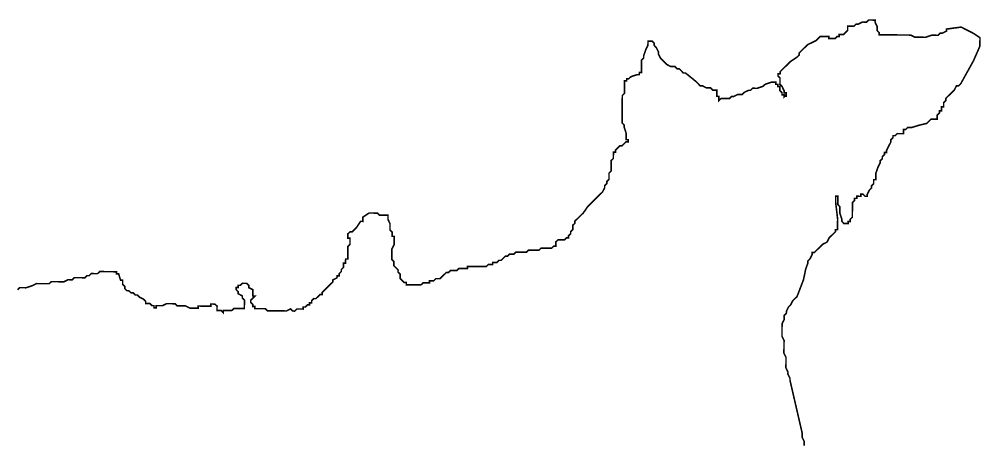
# Model space of a CAD drawing. Header units: metres. Extents: x 290190 to 339802, y 1811045 to 1991312.
# Drawn here: x 319931 to 321775, y 1884368 to 1885182 of the extents above; entities that cross this region are included whole.
import ezdxf

# ---------------------------------------------------------------- set-up
doc = ezdxf.new("R2010")
doc.units = ezdxf.units.M
doc.header["$MEASUREMENT"] = 0
doc.layers.add('HAZARDS LINE', color=1, linetype='Continuous')

msp = doc.modelspace()

# ---------------------------------------------------------------- linework, layer by layer
at = {"layer": 'HAZARDS LINE', "lineweight": 18}
msp.add_lwpolyline([(321436.2, 1884364, 3.02, 3.02, 0), (321436.2, 1884368, 3.02, 3.02, 0), (321436.3, 1884372, 3.02, 3.02, 0), (321432.3, 1884380.1, 3.02, 3.02, 0), (321432.3, 1884384.1, 3.02, 3.02, 0), (321432.4, 1884388.2, 3.02, 3.02, 0), (321409.1, 1884489.1, 3.02, 3.02, 0), (321409.1, 1884493.1, 3.02, 3.02, 0), (321405.1, 1884501.2, 3.02, 3.02, 0), (321405.2, 1884505.2, 3.02, 3.02, 0), (321401.2, 1884513.3, 3.02, 3.02, 0), (321401.3, 1884517.4, 3.02, 3.02, 0), (321401.4, 1884529.4, 3.02, 3.02, 0), (321401.4, 1884533.5, 3.02, 3.02, 0), (321397.4, 1884541.6, 3.02, 3.02, 0), (321397.6, 1884557.7, 3.02, 3.02, 0), (321397.7, 1884565.7, 3.02, 3.02, 0), (321393.7, 1884573.8, 3.02, 3.02, 0), (321393.8, 1884581.9, 3.02, 3.02, 0), (321393.8, 1884585.9, 3.02, 3.02, 0), (321393.8, 1884589.9, 3.02, 3.02, 0), (321393.9, 1884598, 3.02, 3.02, 0), (321398, 1884606, 3.02, 3.02, 0), (321398.1, 1884614.1, 3.02, 3.02, 0), (321402.1, 1884618.1, 3.02, 3.02, 0), (321402.2, 1884622.1, 3.02, 3.02, 0), (321406.3, 1884630.1, 3.02, 3.02, 0), (321410.3, 1884634.1, 3.02, 3.02, 0), (321414.4, 1884642.1, 3.02, 3.02, 0), (321418.5, 1884646.1, 3.02, 3.02, 0), (321422.6, 1884650.1, 3.02, 3.02, 0), (321434.9, 1884682.2, 3.02, 3.02, 0), (321439.1, 1884702.3, 3.02, 3.02, 0), (321443.3, 1884714.4, 3.02, 3.02, 0), (321443.3, 1884718.4, 3.02, 3.02, 0), (321447.4, 1884722.4, 3.02, 3.02, 0), (321451.4, 1884730.4, 3.02, 3.02, 0), (321451.5, 1884734.5, 3.02, 3.02, 0), (321455.5, 1884734.4, 3.02, 3.02, 0), (321459.6, 1884738.4, 3.02, 3.02, 0), (321467.7, 1884746.4, 3.02, 3.02, 0), (321471.8, 1884750.4, 3.02, 3.02, 0), (321479.9, 1884754.4, 3.02, 3.02, 0), (321484, 1884762.4, 3.02, 3.02, 0), (321496.1, 1884774.4, 3.02, 3.02, 0), (321496.2, 1884778.4, 3.02, 3.02, 0), (321500.2, 1884778.4, 3.02, 3.02, 0), (321500.4, 1884798.5, 3.02, 3.02, 0), (321496.6, 1884830.8, 3.02, 3.02, 0), (321496.7, 1884838.8, 3.02, 3.02, 0), (321496.7, 1884842.8, 3.02, 3.02, 0), (321500.8, 1884842.8, 3.02, 3.02, 0), (321500.7, 1884838.8, 3.02, 3.02, 0), (321500.6, 1884826.7, 3.02, 3.02, 0), (321504.6, 1884822.6, 3.02, 3.02, 0), (321504.5, 1884814.6, 3.02, 3.02, 0), (321504.5, 1884810.5, 3.02, 3.02, 0), (321508.4, 1884798.4, 3.02, 3.02, 0), (321508.4, 1884794.4, 3.02, 3.02, 0), (321512.4, 1884790.3, 3.02, 3.02, 0), (321516.4, 1884790.3, 3.02, 3.02, 0), (321520.4, 1884790.3, 3.02, 3.02, 0), (321520.5, 1884794.3, 3.02, 3.02, 0), (321524.5, 1884794.3, 3.02, 3.02, 0), (321524.5, 1884798.3, 3.02, 3.02, 0), (321528.6, 1884802.3, 3.02, 3.02, 0), (321528.6, 1884806.3, 3.02, 3.02, 0), (321528.7, 1884818.4, 3.02, 3.02, 0), (321528.8, 1884826.5, 3.02, 3.02, 0), (321528.9, 1884830.5, 3.02, 3.02, 0), (321532.9, 1884834.5, 3.02, 3.02, 0), (321532.9, 1884838.5, 3.02, 3.02, 0), (321537, 1884838.5, 3.02, 3.02, 0), (321537, 1884842.5, 3.02, 3.02, 0), (321545.1, 1884842.4, 3.02, 3.02, 0), (321545.1, 1884846.5, 3.02, 3.02, 0), (321549.1, 1884846.4, 3.02, 3.02, 0), (321553.1, 1884842.4, 3.02, 3.02, 0), (321557.2, 1884842.3, 3.02, 3.02, 0), (321557.2, 1884846.3, 3.02, 3.02, 0), (321561.3, 1884854.4, 3.02, 3.02, 0), (321565.3, 1884858.4, 3.02, 3.02, 0), (321565.4, 1884862.4, 3.02, 3.02, 0), (321569.4, 1884866.4, 3.02, 3.02, 0), (321569.5, 1884870.4, 3.02, 3.02, 0), (321569.5, 1884874.4, 3.02, 3.02, 0), (321573.5, 1884874.4, 3.02, 3.02, 0), (321573.6, 1884878.4, 3.02, 3.02, 0), (321573.6, 1884886.5, 3.02, 3.02, 0), (321577.8, 1884898.5, 3.02, 3.02, 0), (321581.9, 1884906.6, 3.02, 3.02, 0), (321581.9, 1884910.6, 3.02, 3.02, 0), (321586, 1884914.6, 3.02, 3.02, 0), (321586, 1884918.6, 3.02, 3.02, 0), (321590.1, 1884922.6, 3.02, 3.02, 0), (321590.1, 1884926.6, 3.02, 3.02, 0), (321594.1, 1884926.6, 3.02, 3.02, 0), (321594.2, 1884930.6, 3.02, 3.02, 0), (321602.4, 1884946.7, 3.02, 3.02, 0), (321602.4, 1884950.7, 3.02, 3.02, 0), (321606.5, 1884954.7, 3.02, 3.02, 0), (321606.5, 1884958.7, 3.02, 3.02, 0), (321610.5, 1884958.7, 3.02, 3.02, 0), (321614.6, 1884962.7, 3.02, 3.02, 0), (321618.6, 1884962.6, 3.02, 3.02, 0), (321622.6, 1884962.6, 3.02, 3.02, 0), (321626.7, 1884962.6, 3.02, 3.02, 0), (321626.7, 1884966.6, 3.02, 3.02, 0), (321626.7, 1884970.6, 3.02, 3.02, 0), (321630.8, 1884970.6, 3.02, 3.02, 0), (321634.8, 1884974.6, 3.02, 3.02, 0), (321642.9, 1884974.5, 3.02, 3.02, 0), (321655, 1884978.4, 3.02, 3.02, 0), (321671.2, 1884982.3, 3.02, 3.02, 0), (321679.3, 1884990.3, 3.02, 3.02, 0), (321683.3, 1884990.3, 3.02, 3.02, 0), (321687.3, 1884990.2, 3.02, 3.02, 0), (321691.4, 1884990.2, 3.02, 3.02, 0), (321691.4, 1884994.2, 3.02, 3.02, 0), (321691.4, 1884998.3, 3.02, 3.02, 0), (321695.5, 1885002.3, 3.02, 3.02, 0), (321695.5, 1885006.3, 3.02, 3.02, 0), (321699.6, 1885006.3, 3.02, 3.02, 0), (321699.6, 1885010.3, 3.02, 3.02, 0), (321699.6, 1885014.3, 3.02, 3.02, 0), (321703.7, 1885014.3, 3.02, 3.02, 0), (321703.7, 1885018.3, 3.02, 3.02, 0), (321703.7, 1885022.3, 3.02, 3.02, 0), (321707.8, 1885026.3, 3.02, 3.02, 0), (321707.8, 1885030.4, 3.02, 3.02, 0), (321715.9, 1885038.3, 3.02, 3.02, 0), (321724.1, 1885046.3, 3.02, 3.02, 0), (321728.2, 1885054.4, 3.02, 3.02, 0), (321732.2, 1885054.3, 3.02, 3.02, 0), (321736.3, 1885058.3, 3.02, 3.02, 0), (321760.8, 1885102.4, 3.02, 3.02, 0), (321773.1, 1885130.5, 3.02, 3.02, 0), (321773.2, 1885138.6, 3.02, 3.02, 0), (321773.3, 1885146.6, 3.02, 3.02, 0), (321761.3, 1885154.8, 3.02, 3.02, 0), (321737.2, 1885167.1, 3.02, 3.02, 0), (321709, 1885163.3, 3.02, 3.02, 0), (321708.9, 1885159.3, 3.02, 3.02, 0), (321700.9, 1885155.3, 3.02, 3.02, 0), (321696.8, 1885155.3, 3.02, 3.02, 0), (321692.8, 1885151.3, 3.02, 3.02, 0), (321688.7, 1885151.4, 3.02, 3.02, 0), (321680.7, 1885151.5, 3.02, 3.02, 0), (321668.6, 1885147.5, 3.02, 3.02, 0), (321660.5, 1885147.6, 3.02, 3.02, 0), (321656.5, 1885147.6, 3.02, 3.02, 0), (321652.4, 1885147.7, 3.02, 3.02, 0), (321648.4, 1885147.7, 3.02, 3.02, 0), (321640.4, 1885151.8, 3.02, 3.02, 0), (321632.3, 1885151.9, 3.02, 3.02, 0), (321628.3, 1885151.9, 3.02, 3.02, 0), (321616.2, 1885152, 3.02, 3.02, 0), (321600.1, 1885152.2, 3.02, 3.02, 0), (321596.1, 1885152.2, 3.02, 3.02, 0), (321592.1, 1885152.2, 3.02, 3.02, 0), (321588, 1885152.3, 3.02, 3.02, 0), (321584, 1885152.3, 3.02, 3.02, 0), (321580, 1885152.3, 3.02, 3.02, 0), (321580, 1885156.4, 3.02, 3.02, 0), (321576, 1885160.4, 3.02, 3.02, 0), (321576.1, 1885164.4, 3.02, 3.02, 0), (321576.1, 1885168.5, 3.02, 3.02, 0), (321572.1, 1885176.6, 3.02, 3.02, 0), (321572.2, 1885180.6, 3.02, 3.02, 0), (321568.1, 1885180.6, 3.02, 3.02, 0), (321564.1, 1885180.7, 3.02, 3.02, 0), (321560.1, 1885180.7, 3.02, 3.02, 0), (321556, 1885176.7, 3.02, 3.02, 0), (321548, 1885176.8, 3.02, 3.02, 0), (321539.9, 1885172.8, 3.02, 3.02, 0), (321535.9, 1885172.9, 3.02, 3.02, 0), (321531.8, 1885168.9, 3.02, 3.02, 0), (321523.7, 1885168.9, 3.02, 3.02, 0), (321519.7, 1885169, 3.02, 3.02, 0), (321519.7, 1885164.9, 3.02, 3.02, 0), (321519.6, 1885160.9, 3.02, 3.02, 0), (321515.6, 1885156.9, 3.02, 3.02, 0), (321511.5, 1885152.9, 3.02, 3.02, 0), (321507.5, 1885153, 3.02, 3.02, 0), (321503.5, 1885153, 3.02, 3.02, 0), (321503.4, 1885149, 3.02, 3.02, 0), (321499.4, 1885149, 3.02, 3.02, 0), (321495.3, 1885145, 3.02, 3.02, 0), (321491.3, 1885145, 3.02, 3.02, 0), (321487.3, 1885145.1, 3.02, 3.02, 0), (321483.3, 1885145.1, 3.02, 3.02, 0), (321483.3, 1885149.1, 3.02, 3.02, 0), (321479.3, 1885149.2, 3.02, 3.02, 0), (321475.2, 1885149.2, 3.02, 3.02, 0), (321471.2, 1885149.2, 3.02, 3.02, 0), (321467.2, 1885149.3, 3.02, 3.02, 0), (321463.1, 1885145.3, 3.02, 3.02, 0), (321459, 1885141.3, 3.02, 3.02, 0), (321451, 1885137.3, 3.02, 3.02, 0), (321442.9, 1885133.4, 3.02, 3.02, 0), (321438.8, 1885129.4, 3.02, 3.02, 0), (321434.7, 1885125.4, 3.02, 3.02, 0), (321426.6, 1885117.4, 3.02, 3.02, 0), (321426.6, 1885113.4, 3.02, 3.02, 0), (321422.5, 1885109.4, 3.02, 3.02, 0), (321410.4, 1885101.4, 3.02, 3.02, 0), (321406.3, 1885097.4, 3.02, 3.02, 0), (321394.1, 1885085.5, 3.02, 3.02, 0), (321390.1, 1885081.5, 3.02, 3.02, 0), (321390, 1885077.4, 3.02, 3.02, 0), (321386, 1885077.5, 3.02, 3.02, 0), (321386, 1885073.4, 3.02, 3.02, 0), (321389.9, 1885069.4, 3.02, 3.02, 0), (321389.9, 1885065.4, 3.02, 3.02, 0), (321389.8, 1885057.3, 3.02, 3.02, 0), (321393.8, 1885053.2, 3.02, 3.02, 0), (321397.8, 1885045.1, 3.02, 3.02, 0), (321397.8, 1885041.1, 3.02, 3.02, 0), (321401.8, 1885041.1, 3.02, 3.02, 0), (321401.8, 1885037, 3.02, 3.02, 0), (321401.7, 1885033, 3.02, 3.02, 0), (321401.8, 1885037, 3.02, 3.02, 0), (321397.7, 1885033.1, 3.02, 3.02, 0), (321397.7, 1885037.1, 3.02, 3.02, 0), (321393.7, 1885037.1, 3.02, 3.02, 0), (321393.7, 1885041.1, 3.02, 3.02, 0), (321389.7, 1885045.2, 3.02, 3.02, 0), (321389.8, 1885049.2, 3.02, 3.02, 0), (321389.8, 1885053.3, 3.02, 3.02, 0), (321385.8, 1885053.3, 3.02, 3.02, 0), (321385.8, 1885057.3, 3.02, 3.02, 0), (321381.8, 1885057.4, 3.02, 3.02, 0), (321381.8, 1885061.4, 3.02, 3.02, 0), (321377.8, 1885061.4, 3.02, 3.02, 0), (321373.8, 1885061.5, 3.02, 3.02, 0), (321361.6, 1885057.5, 3.02, 3.02, 0), (321357.6, 1885053.5, 3.02, 3.02, 0), (321345.5, 1885049.6, 3.02, 3.02, 0), (321341.4, 1885049.7, 3.02, 3.02, 0), (321337.4, 1885049.7, 3.02, 3.02, 0), (321333.3, 1885045.7, 3.02, 3.02, 0), (321329.3, 1885045.7, 3.02, 3.02, 0), (321321.2, 1885041.8, 3.02, 3.02, 0), (321317.2, 1885037.8, 3.02, 3.02, 0), (321309.1, 1885037.9, 3.02, 3.02, 0), (321301, 1885033.9, 3.02, 3.02, 0), (321297, 1885033.9, 3.02, 3.02, 0), (321292.9, 1885029.9, 3.02, 3.02, 0), (321284.9, 1885030, 3.02, 3.02, 0), (321280.8, 1885030, 3.02, 3.02, 0), (321276.8, 1885030.1, 3.02, 3.02, 0), (321272.8, 1885026.1, 3.02, 3.02, 0), (321272.8, 1885030.1, 3.02, 3.02, 0), (321272.8, 1885034.1, 3.02, 3.02, 0), (321268.8, 1885034.2, 3.02, 3.02, 0), (321268.9, 1885042.2, 3.02, 3.02, 0), (321268.9, 1885046.3, 3.02, 3.02, 0), (321264.9, 1885046.3, 3.02, 3.02, 0), (321260.9, 1885046.3, 3.02, 3.02, 0), (321256.9, 1885050.4, 3.02, 3.02, 0), (321248.8, 1885050.5, 3.02, 3.02, 0), (321240.8, 1885054.6, 3.02, 3.02, 0), (321236.8, 1885054.6, 3.02, 3.02, 0), (321232.8, 1885058.7, 3.02, 3.02, 0), (321228.8, 1885062.7, 3.02, 3.02, 0), (321208.8, 1885079, 3.02, 3.02, 0), (321204.7, 1885079, 3.02, 3.02, 0), (321200.8, 1885083.1, 3.02, 3.02, 0), (321196.8, 1885087.2, 3.02, 3.02, 0), (321192.7, 1885087.2, 3.02, 3.02, 0), (321188.7, 1885091.3, 3.02, 3.02, 0), (321180.7, 1885091.3, 3.02, 3.02, 0), (321172.7, 1885095.4, 3.02, 3.02, 0), (321168.7, 1885099.5, 3.02, 3.02, 0), (321164.7, 1885103.6, 3.02, 3.02, 0), (321160.7, 1885107.6, 3.02, 3.02, 0), (321156.7, 1885115.7, 3.02, 3.02, 0), (321156.8, 1885119.7, 3.02, 3.02, 0), (321152.8, 1885127.8, 3.02, 3.02, 0), (321148.8, 1885131.9, 3.02, 3.02, 0), (321148.8, 1885135.9, 3.02, 3.02, 0), (321144.9, 1885140, 3.02, 3.02, 0), (321140.8, 1885140, 3.02, 3.02, 0), (321136.8, 1885140.1, 3.02, 3.02, 0), (321136.8, 1885136, 3.02, 3.02, 0), (321136.7, 1885132, 3.02, 3.02, 0), (321132.6, 1885124, 3.02, 3.02, 0), (321128.5, 1885111.9, 3.02, 3.02, 0), (321128.5, 1885107.9, 3.02, 3.02, 0), (321124.4, 1885103.9, 3.02, 3.02, 0), (321124.3, 1885095.9, 3.02, 3.02, 0), (321124.3, 1885091.8, 3.02, 3.02, 0), (321124.3, 1885087.8, 3.02, 3.02, 0), (321124.2, 1885083.8, 3.02, 3.02, 0), (321124.2, 1885079.7, 3.02, 3.02, 0), (321120.2, 1885079.8, 3.02, 3.02, 0), (321120.1, 1885075.8, 3.02, 3.02, 0), (321116.1, 1885075.8, 3.02, 3.02, 0), (321104, 1885071.9, 3.02, 3.02, 0), (321099.9, 1885067.9, 3.02, 3.02, 0), (321095.9, 1885067.9, 3.02, 3.02, 0), (321095.9, 1885063.9, 3.02, 3.02, 0), (321091.8, 1885063.9, 3.02, 3.02, 0), (321091.8, 1885059.9, 3.02, 3.02, 0), (321091.7, 1885043.8, 3.02, 3.02, 0), (321091.6, 1885039.7, 3.02, 3.02, 0), (321087.6, 1885035.7, 3.02, 3.02, 0), (321087.4, 1885015.6, 3.02, 3.02, 0), (321087.3, 1885011.6, 3.02, 3.02, 0), (321087.3, 1885007.6, 3.02, 3.02, 0), (321087.3, 1885003.5, 3.02, 3.02, 0), (321087.2, 1884999.5, 3.02, 3.02, 0), (321087.2, 1884995.5, 3.02, 3.02, 0), (321087.2, 1884991.4, 3.02, 3.02, 0), (321087.1, 1884987.4, 3.02, 3.02, 0), (321087.1, 1884983.4, 3.02, 3.02, 0), (321091.1, 1884979.3, 3.02, 3.02, 0), (321091.1, 1884975.3, 3.02, 3.02, 0), (321095, 1884963.2, 3.02, 3.02, 0), (321094.9, 1884959.1, 3.02, 3.02, 0), (321094.9, 1884955.1, 3.02, 3.02, 0), (321094.9, 1884951.1, 3.02, 3.02, 0), (321098.9, 1884951, 3.02, 3.02, 0), (321098.9, 1884947, 3.02, 3.02, 0), (321094.8, 1884947.1, 3.02, 3.02, 0), (321090.8, 1884943.1, 3.02, 3.02, 0), (321086.7, 1884939.1, 3.02, 3.02, 0), (321082.7, 1884939.1, 3.02, 3.02, 0), (321078.6, 1884935.1, 3.02, 3.02, 0), (321074.6, 1884931.1, 3.02, 3.02, 0), (321074.5, 1884927.1, 3.02, 3.02, 0), (321070.5, 1884927.1, 3.02, 3.02, 0), (321070.5, 1884923.1, 3.02, 3.02, 0), (321070.4, 1884915, 3.02, 3.02, 0), (321066.3, 1884911, 3.02, 3.02, 0), (321066.3, 1884907, 3.02, 3.02, 0), (321066.3, 1884903, 3.02, 3.02, 0), (321066.2, 1884899, 3.02, 3.02, 0), (321066.2, 1884894.9, 3.02, 3.02, 0), (321066.2, 1884890.9, 3.02, 3.02, 0), (321062.1, 1884886.9, 3.02, 3.02, 0), (321062.1, 1884882.9, 3.02, 3.02, 0), (321062, 1884878.9, 3.02, 3.02, 0), (321062, 1884874.8, 3.02, 3.02, 0), (321057.9, 1884870.8, 3.02, 3.02, 0), (321057.9, 1884866.8, 3.02, 3.02, 0), (321053.8, 1884862.8, 3.02, 3.02, 0), (321053.8, 1884858.8, 3.02, 3.02, 0), (321049.7, 1884850.8, 3.02, 3.02, 0), (321045.6, 1884846.8, 3.02, 3.02, 0), (321037.5, 1884838.8, 3.02, 3.02, 0), (321029.4, 1884830.8, 3.02, 3.02, 0), (321021.3, 1884822.8, 3.02, 3.02, 0), (321013.1, 1884810.8, 3.02, 3.02, 0), (321005, 1884802.8, 3.02, 3.02, 0), (321000.9, 1884798.8, 3.02, 3.02, 0), (320996.8, 1884794.8, 3.02, 3.02, 0), (320996.8, 1884790.8, 3.02, 3.02, 0), (320992.7, 1884786.8, 3.02, 3.02, 0), (320992.7, 1884782.8, 3.02, 3.02, 0), (320992.7, 1884778.7, 3.02, 3.02, 0), (320988.6, 1884774.7, 3.02, 3.02, 0), (320988.6, 1884770.7, 3.02, 3.02, 0), (320984.5, 1884766.7, 3.02, 3.02, 0), (320984.5, 1884762.7, 3.02, 3.02, 0), (320980.5, 1884762.7, 3.02, 3.02, 0), (320976.4, 1884758.7, 3.02, 3.02, 0), (320972.4, 1884758.8, 3.02, 3.02, 0), (320968.3, 1884758.8, 3.02, 3.02, 0), (320964.3, 1884758.8, 3.02, 3.02, 0), (320960.2, 1884754.9, 3.02, 3.02, 0), (320960.2, 1884750.8, 3.02, 3.02, 0), (320960.2, 1884746.8, 3.02, 3.02, 0), (320956.1, 1884746.8, 3.02, 3.02, 0), (320952.1, 1884742.8, 3.02, 3.02, 0), (320948.1, 1884742.9, 3.02, 3.02, 0), (320944, 1884742.9, 3.02, 3.02, 0), (320940, 1884742.9, 3.02, 3.02, 0), (320936, 1884743, 3.02, 3.02, 0), (320931.9, 1884743, 3.02, 3.02, 0), (320927.9, 1884739, 3.02, 3.02, 0), (320923.9, 1884739.1, 3.02, 3.02, 0), (320919.8, 1884739.1, 3.02, 3.02, 0), (320911.8, 1884739.2, 3.02, 3.02, 0), (320907.7, 1884739.2, 3.02, 3.02, 0), (320903.7, 1884735.2, 3.02, 3.02, 0), (320899.7, 1884735.2, 3.02, 3.02, 0), (320895.6, 1884735.3, 3.02, 3.02, 0), (320891.6, 1884735.3, 3.02, 3.02, 0), (320887.6, 1884735.3, 3.02, 3.02, 0), (320883.5, 1884735.4, 3.02, 3.02, 0), (320879.5, 1884731.4, 3.02, 3.02, 0), (320875.5, 1884731.4, 3.02, 3.02, 0), (320871.4, 1884731.5, 3.02, 3.02, 0), (320867.4, 1884727.5, 3.02, 3.02, 0), (320863.3, 1884727.5, 3.02, 3.02, 0), (320859.3, 1884723.5, 3.02, 3.02, 0), (320855.2, 1884719.5, 3.02, 3.02, 0), (320851.2, 1884719.5, 3.02, 3.02, 0), (320847.1, 1884715.5, 3.02, 3.02, 0), (320843.1, 1884715.6, 3.02, 3.02, 0), (320839.1, 1884715.6, 3.02, 3.02, 0), (320839, 1884711.6, 3.02, 3.02, 0), (320835, 1884711.6, 3.02, 3.02, 0), (320831, 1884711.7, 3.02, 3.02, 0), (320826.9, 1884707.7, 3.02, 3.02, 0), (320822.9, 1884707.7, 3.02, 3.02, 0), (320818.9, 1884707.7, 3.02, 3.02, 0), (320814.8, 1884707.8, 3.02, 3.02, 0), (320806.8, 1884707.8, 3.02, 3.02, 0), (320802.7, 1884707.9, 3.02, 3.02, 0), (320798.7, 1884707.9, 3.02, 3.02, 0), (320794.7, 1884707.9, 3.02, 3.02, 0), (320790.7, 1884708, 3.02, 3.02, 0), (320790.6, 1884704, 3.02, 3.02, 0), (320778.5, 1884704.1, 3.02, 3.02, 0), (320774.5, 1884704.1, 3.02, 3.02, 0), (320770.5, 1884700.1, 3.02, 3.02, 0), (320766.4, 1884700.1, 3.02, 3.02, 0), (320762.4, 1884700.2, 3.02, 3.02, 0), (320758.4, 1884700.2, 3.02, 3.02, 0), (320754.3, 1884696.2, 3.02, 3.02, 0), (320750.3, 1884696.2, 3.02, 3.02, 0), (320746.2, 1884692.3, 3.02, 3.02, 0), (320742.2, 1884688.3, 3.02, 3.02, 0), (320738.1, 1884684.3, 3.02, 3.02, 0), (320734.1, 1884684.3, 3.02, 3.02, 0), (320730, 1884684.3, 3.02, 3.02, 0), (320726, 1884680.3, 3.02, 3.02, 0), (320721.9, 1884680.4, 3.02, 3.02, 0), (320717.9, 1884680.4, 3.02, 3.02, 0), (320717.9, 1884676.4, 3.02, 3.02, 0), (320713.9, 1884676.4, 3.02, 3.02, 0), (320709.8, 1884676.5, 3.02, 3.02, 0), (320705.8, 1884676.5, 3.02, 3.02, 0), (320701.7, 1884672.5, 3.02, 3.02, 0), (320697.7, 1884672.5, 3.02, 3.02, 0), (320693.7, 1884672.6, 3.02, 3.02, 0), (320689.7, 1884672.6, 3.02, 3.02, 0), (320685.6, 1884672.6, 3.02, 3.02, 0), (320681.6, 1884672.7, 3.02, 3.02, 0), (320677.6, 1884672.7, 3.02, 3.02, 0), (320673.5, 1884672.7, 3.02, 3.02, 0), (320673.6, 1884676.8, 3.02, 3.02, 0), (320669.5, 1884676.8, 3.02, 3.02, 0), (320665.6, 1884680.9, 3.02, 3.02, 0), (320661.6, 1884684.9, 3.02, 3.02, 0), (320661.6, 1884689, 3.02, 3.02, 0), (320661.6, 1884693, 3.02, 3.02, 0), (320657.6, 1884697.1, 3.02, 3.02, 0), (320657.7, 1884701.1, 3.02, 3.02, 0), (320649.7, 1884709.2, 3.02, 3.02, 0), (320649.7, 1884713.2, 3.02, 3.02, 0), (320649.8, 1884717.3, 3.02, 3.02, 0), (320645.8, 1884721.3, 3.02, 3.02, 0), (320645.8, 1884725.4, 3.02, 3.02, 0), (320645.9, 1884733.4, 3.02, 3.02, 0), (320645.9, 1884737.4, 3.02, 3.02, 0), (320645.9, 1884741.5, 3.02, 3.02, 0), (320650, 1884749.5, 3.02, 3.02, 0), (320650.1, 1884757.5, 3.02, 3.02, 0), (320650.1, 1884761.6, 3.02, 3.02, 0), (320650.2, 1884765.6, 3.02, 3.02, 0), (320646.2, 1884765.6, 3.02, 3.02, 0), (320646.2, 1884769.7, 3.02, 3.02, 0), (320646.2, 1884773.7, 3.02, 3.02, 0), (320642.2, 1884777.8, 3.02, 3.02, 0), (320642.3, 1884781.8, 3.02, 3.02, 0), (320642.3, 1884785.8, 3.02, 3.02, 0), (320642.3, 1884789.8, 3.02, 3.02, 0), (320638.4, 1884797.9, 3.02, 3.02, 0), (320638.4, 1884802, 3.02, 3.02, 0), (320638.4, 1884806, 3.02, 3.02, 0), (320634.4, 1884806, 3.02, 3.02, 0), (320626.4, 1884806.1, 3.02, 3.02, 0), (320622.3, 1884806.1, 3.02, 3.02, 0), (320618.3, 1884810.2, 3.02, 3.02, 0), (320610.3, 1884810.3, 3.02, 3.02, 0), (320606.3, 1884810.3, 3.02, 3.02, 0), (320602.2, 1884810.3, 3.02, 3.02, 0), (320590.1, 1884802.4, 3.02, 3.02, 0), (320590, 1884794.3, 3.02, 3.02, 0), (320586, 1884794.4, 3.02, 3.02, 0), (320577.8, 1884782.3, 3.02, 3.02, 0), (320573.8, 1884778.4, 3.02, 3.02, 0), (320569.7, 1884774.4, 3.02, 3.02, 0), (320565.7, 1884774.4, 3.02, 3.02, 0), (320561.6, 1884770.4, 3.02, 3.02, 0), (320561.6, 1884766.4, 3.02, 3.02, 0), (320561.5, 1884762.3, 3.02, 3.02, 0), (320565.6, 1884762.3, 3.02, 3.02, 0), (320565.5, 1884758.3, 3.02, 3.02, 0), (320565.5, 1884754.3, 3.02, 3.02, 0), (320565.5, 1884750.2, 3.02, 3.02, 0), (320561.4, 1884746.2, 3.02, 3.02, 0), (320561.4, 1884742.2, 3.02, 3.02, 0), (320561.3, 1884738.2, 3.02, 3.02, 0), (320561.3, 1884734.1, 3.02, 3.02, 0), (320561.3, 1884730.1, 3.02, 3.02, 0), (320561.2, 1884726.1, 3.02, 3.02, 0), (320561.2, 1884722.1, 3.02, 3.02, 0), (320557.2, 1884722.1, 3.02, 3.02, 0), (320557.1, 1884718.1, 3.02, 3.02, 0), (320557.1, 1884714, 3.02, 3.02, 0), (320553.1, 1884714.1, 3.02, 3.02, 0), (320553, 1884710, 3.02, 3.02, 0), (320553, 1884706, 3.02, 3.02, 0), (320548.9, 1884702, 3.02, 3.02, 0), (320548.9, 1884698, 3.02, 3.02, 0), (320544.8, 1884694, 3.02, 3.02, 0), (320544.8, 1884690, 3.02, 3.02, 0), (320540.8, 1884690, 3.02, 3.02, 0), (320540.7, 1884686, 3.02, 3.02, 0), (320532.6, 1884682, 3.02, 3.02, 0), (320532.6, 1884678, 3.02, 3.02, 0), (320528.5, 1884674, 3.02, 3.02, 0), (320524.5, 1884670, 3.02, 3.02, 0), (320520.4, 1884666, 3.02, 3.02, 0), (320516.4, 1884662, 3.02, 3.02, 0), (320512.3, 1884658, 3.02, 3.02, 0), (320512.3, 1884654, 3.02, 3.02, 0), (320508.2, 1884654, 3.02, 3.02, 0), (320504.2, 1884650, 3.02, 3.02, 0), (320500.1, 1884646, 3.02, 3.02, 0), (320496.1, 1884646.1, 3.02, 3.02, 0), (320492, 1884642.1, 3.02, 3.02, 0), (320492, 1884638.1, 3.02, 3.02, 0), (320488, 1884638.1, 3.02, 3.02, 0), (320487.9, 1884634.1, 3.02, 3.02, 0), (320483.9, 1884634.1, 3.02, 3.02, 0), (320479.8, 1884630.1, 3.02, 3.02, 0), (320475.8, 1884630.1, 3.02, 3.02, 0), (320475.8, 1884626.1, 3.02, 3.02, 0), (320471.7, 1884626.2, 3.02, 3.02, 0), (320467.7, 1884626.2, 3.02, 3.02, 0), (320463.7, 1884626.2, 3.02, 3.02, 0), (320459.6, 1884622.2, 3.02, 3.02, 0), (320455.6, 1884622.3, 3.02, 3.02, 0), (320451.6, 1884626.3, 3.02, 3.02, 0), (320443.5, 1884622.4, 3.02, 3.02, 0), (320431.4, 1884622.5, 3.02, 3.02, 0), (320427.4, 1884622.5, 3.02, 3.02, 0), (320423.4, 1884622.5, 3.02, 3.02, 0), (320419.3, 1884622.6, 3.02, 3.02, 0), (320415.3, 1884622.6, 3.02, 3.02, 0), (320411.3, 1884622.6, 3.02, 3.02, 0), (320407.3, 1884622.7, 3.02, 3.02, 0), (320403.3, 1884626.7, 3.02, 3.02, 0), (320399.2, 1884626.8, 3.02, 3.02, 0), (320395.2, 1884626.8, 3.02, 3.02, 0), (320391.2, 1884626.9, 3.02, 3.02, 0), (320387.2, 1884626.9, 3.02, 3.02, 0), (320383.1, 1884626.9, 3.02, 3.02, 0), (320383.2, 1884630.9, 3.02, 3.02, 0), (320379.1, 1884631, 3.02, 3.02, 0), (320379.2, 1884635, 3.02, 3.02, 0), (320375.2, 1884639.1, 3.02, 3.02, 0), (320375.2, 1884643.1, 3.02, 3.02, 0), (320379.3, 1884647.1, 3.02, 3.02, 0), (320383.3, 1884651.1, 3.02, 3.02, 0), (320379.3, 1884651.1, 3.02, 3.02, 0), (320379.3, 1884655.2, 3.02, 3.02, 0), (320379.4, 1884659.2, 3.02, 3.02, 0), (320379.4, 1884663.2, 3.02, 3.02, 0), (320371.4, 1884667.3, 3.02, 3.02, 0), (320371.4, 1884671.3, 3.02, 3.02, 0), (320367.4, 1884675.4, 3.02, 3.02, 0), (320363.4, 1884675.4, 3.02, 3.02, 0), (320359.4, 1884675.5, 3.02, 3.02, 0), (320355.3, 1884671.5, 3.02, 3.02, 0), (320351.3, 1884671.5, 3.02, 3.02, 0), (320351.3, 1884667.5, 3.02, 3.02, 0), (320347.2, 1884667.5, 3.02, 3.02, 0), (320347.2, 1884663.5, 3.02, 3.02, 0), (320351.2, 1884659.4, 3.02, 3.02, 0), (320351.2, 1884655.4, 3.02, 3.02, 0), (320359.2, 1884651.3, 3.02, 3.02, 0), (320359.1, 1884647.3, 3.02, 3.02, 0), (320363.1, 1884643.2, 3.02, 3.02, 0), (320363.1, 1884639.2, 3.02, 3.02, 0), (320363.1, 1884635.2, 3.02, 3.02, 0), (320363, 1884631.1, 3.02, 3.02, 0), (320363, 1884627.1, 3.02, 3.02, 0), (320359, 1884627.1, 3.02, 3.02, 0), (320350.9, 1884627.2, 3.02, 3.02, 0), (320346.9, 1884627.2, 3.02, 3.02, 0), (320342.9, 1884627.3, 3.02, 3.02, 0), (320338.8, 1884623.3, 3.02, 3.02, 0), (320334.8, 1884623.3, 3.02, 3.02, 0), (320330.7, 1884623.3, 3.02, 3.02, 0), (320322.7, 1884623.4, 3.02, 3.02, 0), (320322.6, 1884619.4, 3.02, 3.02, 0), (320318.6, 1884623.5, 3.02, 3.02, 0), (320314.6, 1884623.5, 3.02, 3.02, 0), (320310.6, 1884623.5, 3.02, 3.02, 0), (320310.6, 1884627.6, 3.02, 3.02, 0), (320310.7, 1884631.6, 3.02, 3.02, 0), (320306.7, 1884635.6, 3.02, 3.02, 0), (320302.6, 1884635.7, 3.02, 3.02, 0), (320298.6, 1884635.7, 3.02, 3.02, 0), (320298.6, 1884631.7, 3.02, 3.02, 0), (320294.6, 1884631.7, 3.02, 3.02, 0), (320290.5, 1884631.8, 3.02, 3.02, 0), (320286.5, 1884631.8, 3.02, 3.02, 0), (320282.5, 1884631.8, 3.02, 3.02, 0), (320274.4, 1884631.9, 3.02, 3.02, 0), (320274.4, 1884627.9, 3.02, 3.02, 0), (320270.4, 1884627.9, 3.02, 3.02, 0), (320262.3, 1884628, 3.02, 3.02, 0), (320258.3, 1884628, 3.02, 3.02, 0), (320250.2, 1884632.1, 3.02, 3.02, 0), (320246.2, 1884632.1, 3.02, 3.02, 0), (320238.2, 1884632.2, 3.02, 3.02, 0), (320234.1, 1884632.2, 3.02, 3.02, 0), (320230.1, 1884636.3, 3.02, 3.02, 0), (320226.1, 1884636.3, 3.02, 3.02, 0), (320222.1, 1884636.4, 3.02, 3.02, 0), (320218.1, 1884636.4, 3.02, 3.02, 0), (320214, 1884636.4, 3.02, 3.02, 0), (320205.9, 1884632.5, 3.02, 3.02, 0), (320201.9, 1884632.5, 3.02, 3.02, 0), (320197.9, 1884632.6, 3.02, 3.02, 0), (320193.9, 1884632.6, 3.02, 3.02, 0), (320193.8, 1884628.6, 3.02, 3.02, 0), (320189.8, 1884628.6, 3.02, 3.02, 0), (320189.8, 1884632.6, 3.02, 3.02, 0), (320185.8, 1884632.7, 3.02, 3.02, 0), (320181.8, 1884636.7, 3.02, 3.02, 0), (320177.8, 1884636.8, 3.02, 3.02, 0), (320173.8, 1884636.8, 3.02, 3.02, 0), (320173.8, 1884640.8, 3.02, 3.02, 0), (320169.8, 1884644.9, 3.02, 3.02, 0), (320161.8, 1884649, 3.02, 3.02, 0), (320157.8, 1884653.1, 3.02, 3.02, 0), (320153.8, 1884653.1, 3.02, 3.02, 0), (320149.8, 1884657.2, 3.02, 3.02, 0), (320145.7, 1884657.2, 3.02, 3.02, 0), (320141.7, 1884661.2, 3.02, 3.02, 0), (320137.7, 1884661.3, 3.02, 3.02, 0), (320133.7, 1884665.3, 3.02, 3.02, 0), (320133.8, 1884669.4, 3.02, 3.02, 0), (320129.8, 1884673.4, 3.02, 3.02, 0), (320129.8, 1884677.5, 3.02, 3.02, 0), (320129.8, 1884681.5, 3.02, 3.02, 0), (320125.8, 1884681.5, 3.02, 3.02, 0), (320121.9, 1884693.7, 3.02, 3.02, 0), (320117.9, 1884693.7, 3.02, 3.02, 0), (320117.9, 1884697.7, 3.02, 3.02, 0), (320113.9, 1884697.7, 3.02, 3.02, 0), (320105.8, 1884697.8, 3.02, 3.02, 0), (320093.7, 1884697.9, 3.02, 3.02, 0), (320085.7, 1884698, 3.02, 3.02, 0), (320081.6, 1884694, 3.02, 3.02, 0), (320069.5, 1884694.1, 3.02, 3.02, 0), (320065.5, 1884690.1, 3.02, 3.02, 0), (320061.4, 1884690.1, 3.02, 3.02, 0), (320057.4, 1884686.2, 3.02, 3.02, 0), (320053.3, 1884686.2, 3.02, 3.02, 0), (320037.2, 1884686.3, 3.02, 3.02, 0), (320033.2, 1884682.3, 3.02, 3.02, 0), (320025.1, 1884682.4, 3.02, 3.02, 0), (320017, 1884678.4, 3.02, 3.02, 0), (320009, 1884678.5, 3.02, 3.02, 0), (320000.9, 1884678.6, 3.02, 3.02, 0), (319992.9, 1884678.7, 3.02, 3.02, 0), (319988.8, 1884674.7, 3.02, 3.02, 0), (319980.7, 1884674.7, 3.02, 3.02, 0), (319972.7, 1884674.8, 3.02, 3.02, 0), (319968.7, 1884674.8, 3.02, 3.02, 0), (319964.6, 1884674.9, 3.02, 3.02, 0), (319956.5, 1884670.9, 3.02, 3.02, 0), (319944.4, 1884667, 3.02, 3.02, 0), (319936.4, 1884667.1, 3.02, 3.02, 0), (319932.3, 1884667.1, 3.02, 3.02, 0), (319928.3, 1884663.1, 3.02, 3.02, 0)], format="xyseb", dxfattribs=at)

doc.saveas('drawing.dxf')
